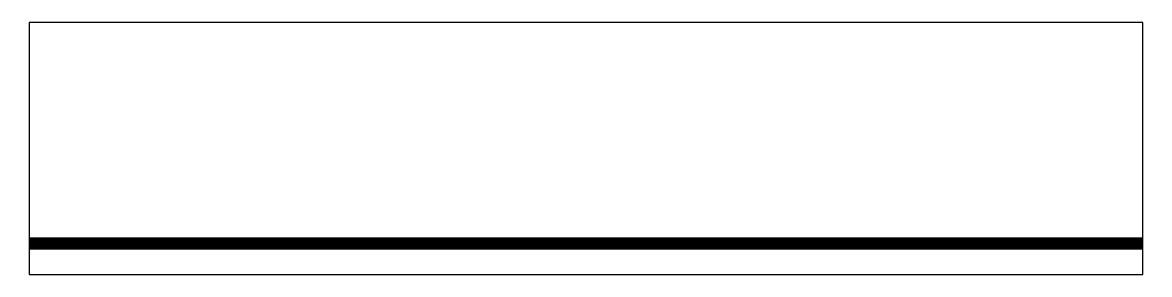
# Model space of a CAD drawing. Extents: x -0.1 to 22.6, y 0 to 5.1.
import ezdxf

# ---------------------------------------------------------------- set-up
doc = ezdxf.new("R2010")
doc.units = 0
doc.layers.add('PanelRout', color=1, linetype='CONTINUOUS')
doc.layers.add('RoutBack', color=6, linetype='CONTINUOUS')

msp = doc.modelspace()

# ---------------------------------------------------------------- linework, layer by layer
at = {"layer": 'PanelRout'}
msp.add_lwpolyline([(0, 5.10236), (0, 0), (22.5, 0), (22.5, 5.10236)], close=True, dxfattribs=at)
at = {"layer": 'RoutBack', "const_width": 0.25}
msp.add_lwpolyline([(-0.01, 0.625), (22.51, 0.625)], dxfattribs=at)

doc.saveas('drawing.dxf')
